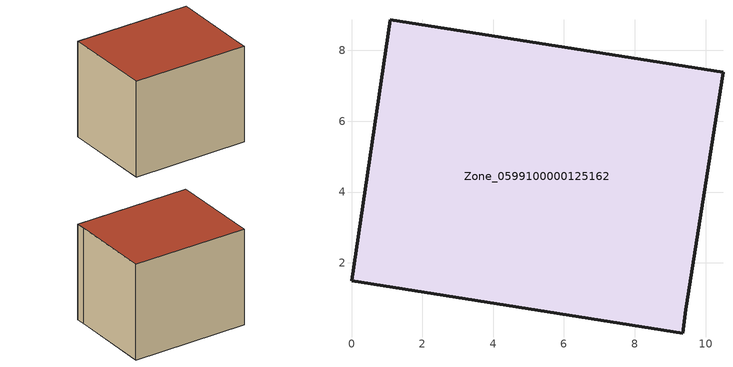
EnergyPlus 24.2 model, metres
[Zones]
Zone_0599100000125162
 floor ground (C_G): 0,1.5 1.09,8.87 10.49,7.38 9.44,0.68 9.35,0.01 z0
 wall outside (C_F): 10.49,7.38 1.09,8.87 0,1.5 9.35,0.01 9.44,0.68 10.49,7.38 z0:7.89
 roof outside (C_R): 1.09,8.87 0,1.5 9.35,0.01 9.44,0.68 10.49,7.38 z7.89
[BUILDING]
Pand.0599100000125162: North Axis=0; Terrain=City; Loads Convergence Tolerance Value=0.04; Temperature Convergence Tolerance Value=0.4; Solar Distribution=FullExterior; Maximum Number of Warmup Days=25; Minimum Number of Warmup Days=1
[Site:Location]
Rotterdam.The.Hague.AP_ZH_NLD Design_Conditions: Latitude=51.96; Longitude=4.45; Time Zone=1; Elevation=-4.5
[SITE:GROUNDTEMPERATURE:BUILDINGSURFACE]
18, 18, 18, 18, 18, 18, 18, 18, 18, 18, 18, 18
[MATERIAL] Thermal Absorptance=0.9; Solar Absorptance=0.7; Visible Absorptance=0.7
Name | Roughness | Thickness | Conductivity | Density | Specific Heat
G.TI.1946-1964 | MediumSmooth | 0.15 | 1 | 540 | 1210
F.TI.1946-1964 | Rough | 0.3 | 0.857143 | 1920 | 840
R.TI.1946-1964 | MediumRough | 0.2 | 0.277778 | 1500 | 1000
[CONSTRUCTION]
C_G: G.TI.1946-1964
C_F: F.TI.1946-1964
C_R: R.TI.1946-1964
[ZONE]
Zone_0599100000125162: Type=1; Multiplier=1; Ceiling Height=Autocalculate; Volume=Autocalculate; Floor Area=autocalculate; Part of Total Floor Area=Yes
[ZONEINFILTRATION:DESIGNFLOWRATE]
Infil_Zone_0599100000125162: Zone or ZoneList or Space or SpaceList=Zone_0599100000125162; Schedule=AlwaysOn; Design Flow Rate Calculation Method=Flow/Area; Flow Rate per Floor Area=0.003; Constant Term Coefficient=1; Temperature Term Coefficient=0; Velocity Term Coefficient=0; Velocity Squared Term Coefficient=0
[HVACTEMPLATE:ZONE:IDEALLOADSAIRSYSTEM]
Zone_0599100000125162: Maximum Heating Supply Air Temperature=50; Minimum Cooling Supply Air Temperature=13; Maximum Heating Supply Air Humidity Ratio=0.0156; Minimum Cooling Supply Air Humidity Ratio=0.0077; Heating Limit=NoLimit; Cooling Limit=NoLimit; Dehumidification Control Type=ConstantSensibleHeatRatio; Cooling Sensible Heat Ratio=0.7; Dehumidification Setpoint=60; Humidification Control Type=None; Humidification Setpoint=30; Outdoor Air Method=None; Outdoor Air Flow Rate per Person=0.00944; Outdoor Air Flow Rate per Zone Floor Area=0; Outdoor Air Flow Rate per Zone=0; Demand Controlled Ventilation Type=None; Outdoor Air Economizer Type=NoEconomizer; Heat Recovery Type=None; Sensible Heat Recovery Effectiveness=0.7; Latent Heat Recovery Effectiveness=0.65
[ZONECONTROL:THERMOSTAT]
ThermostatControl_Zone_0599100000125162: Zone or ZoneList=Zone_0599100000125162; Control Type Schedule=DualSetpointControlType; Control 1=Thermostat_Zone_0599100000125162; Temperature Difference Between Cutout And Setpoint=0
[THERMOSTATSETPOINT:DUALSETPOINT]
Thermostat_Zone_0599100000125162: Heating Setpoint Temperature Schedule=HeatingSetpoint_Zone_0599100000125162; Cooling Setpoint Temperature Schedule=CoolingSetpoint_Zone_0599100000125162
[SCHEDULE:COMPACT]
HeatingSetpoint_Zone_0599100000125162: Through: 12/31, For: AllDays, Until: 24:00, 21
CoolingSetpoint_Zone_0599100000125162: Through: 12/31, For: AllDays, Until: 24:00, 24
DualSetpointControlType: Through: 12/31, For: AllDays, Until: 24:00, 4
AlwaysOn: Through: 12/31, For: AllDays, Until: 24:00, 1
